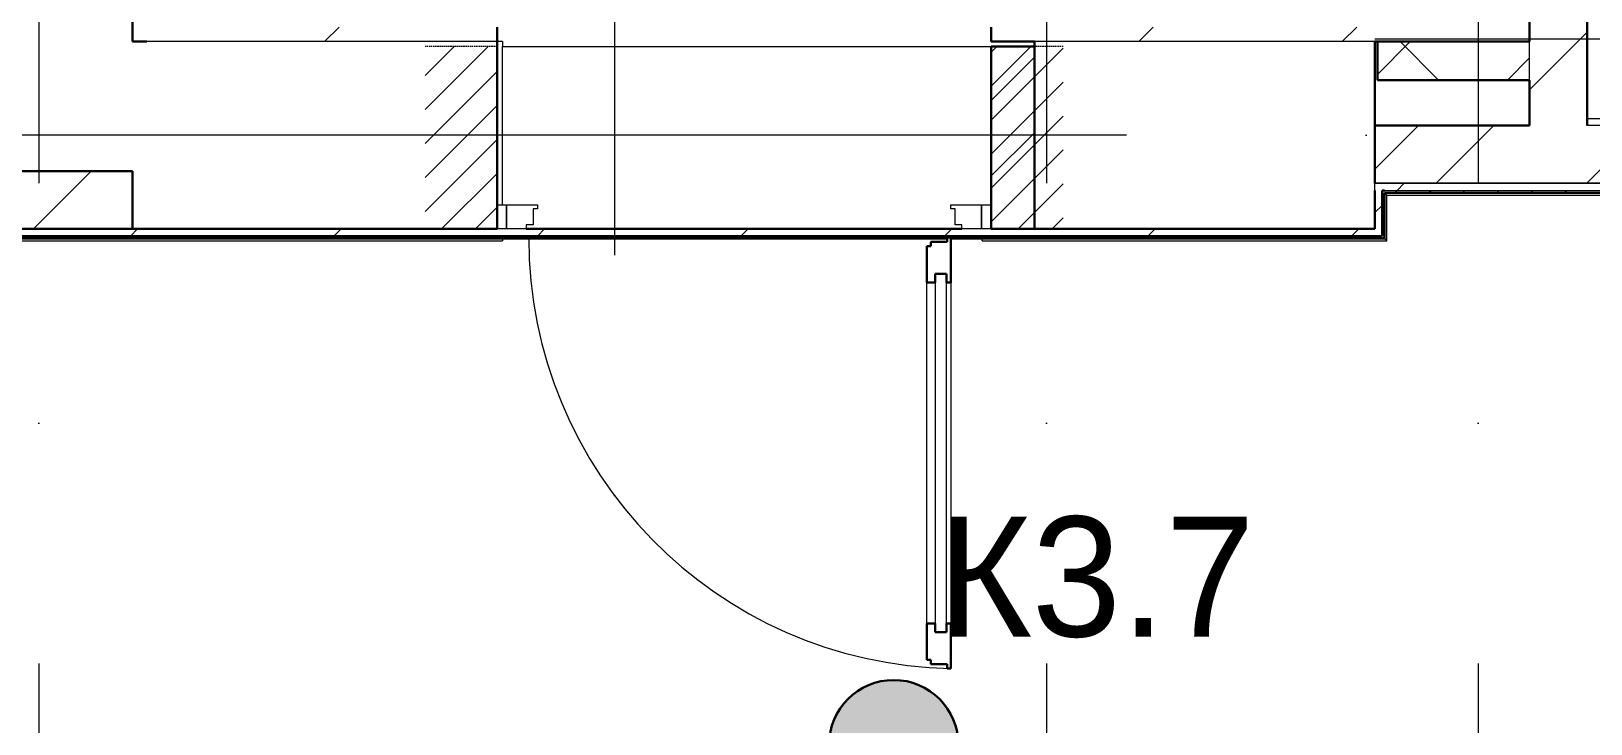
# Model space of a CAD drawing. Header units: millimetres. Extents: x -421858 to 614926, y -468665 to 141641.
# Drawn here: x 291730 to 294981, y -10389 to -8947 of the extents above; entities that cross this region are included whole.
import ezdxf

# ---------------------------------------------------------------- set-up
doc = ezdxf.new("R2010")
doc.units = ezdxf.units.MM
for name, pattern in [('ADSK_Линия сетки', [25, 20, -2.5, 0, -2.5]), ('ADSK_Сверху', [450, 300, -150]), ('ADSK_Штриховая_ш2 п1_5', [4.5, 3, -1.5])]:
    doc.linetypes.add(name, pattern=pattern)
for name, color, linetype, lineweight in [('RC-Линии_связи-Адресные', 5, 'Continuous', 30), ('Двери', 252, 'Continuous', 9), ('Линии', 252, 'Continuous', 9), ('Ограждение', 252, 'Continuous', 9), ('Оси', 252, 'Continuous', 9), ('Стены внутренние', 7, 'Continuous', 18), ('Стены наружные', 7, 'Continuous', 18), ('Стены штриховка', 252, 'Continuous', 9)]:
    doc.layers.add(name, color=color, linetype=linetype, lineweight=lineweight)
doc.layers.add('RC-Таблицы', color=7, linetype='Continuous')
doc.layers.add('Двери открывание', color=7, linetype='Continuous', lineweight=9, true_color=0xc0c0c0)
doc.styles.add('Mipgost_5', font='', dxfattribs={"height": 250})
doc.styles.get('Mipgost_5').set_extended_font_data('Mipgost')

# ---------------------------------------------------------------- blocks, each defined once
blk = doc.blocks.new('3 этаж')
at = {"layer": 'Двери', "color": 251, "linetype": 'Continuous', "lineweight": 18, "true_color": 0x636466}
for p, q in [((292682.3, -8978.4), (292550.8, -9109.9)), ((292611.5, -8978.4), (292550.8, -9039.2)), ((293813.6, -8978.4), (293730.8, -9061.3)), ((293742.9, -8978.4), (293730.8, -8990.6)), ((293880.8, -8982), (293730.8, -9132)), ((292700.8, -9030.6), (292550.8, -9180.6)), ((293880.8, -9052.7), (293730.8, -9202.7)), ((292700.8, -9101.3), (292550.8, -9251.3)), ((293880.8, -9123.4), (293730.8, -9273.4)), ((292700.8, -9172), (292550.8, -9322)), ((293880.8, -9194.1), (293730.8, -9344.1)), ((292700.8, -9242.8), (292585.1, -9358.4)), ((293880.8, -9264.8), (293787.2, -9358.4)), ((292700.8, -9313.5), (292655.8, -9358.4)), ((293880.8, -9335.6), (293857.9, -9358.4))]:
    blk.add_line(p, q, dxfattribs=at)
at = {"layer": 'Двери', "color": 251, "linetype": 'ADSK_Штриховая_ш2 п1_5', "true_color": 0x636466}
for p, q in [((292700.8, -8978.4), (292550.8, -8978.4)), ((292700.8, -9358.4), (292700.8, -8978.4)), ((293880.8, -8978.4), (293730.8, -8978.4)), ((293730.8, -8978.4), (293730.8, -9358.4)), ((292550.8, -9358.4), (292700.8, -9358.4)), ((293730.8, -9358.4), (293880.8, -9358.4))]:
    blk.add_line(p, q, dxfattribs=at)
at = {"layer": 'Двери', "color": 251, "true_color": 0x636466}
for p, q in [((292700.8, -9308.4), (292720.8, -9308.4)), ((292700.8, -9358.4), (292700.8, -9308.4)), ((292720.8, -9308.4), (292720.8, -9358.4)), ((292720.8, -9308.4), (292784.8, -9308.4)), ((292720.8, -9358.4), (292720.8, -9308.4)), ((292775.8, -9316.4), (292775.8, -9350.4)), ((292784.8, -9316.4), (292775.8, -9316.4)), ((292784.8, -9308.4), (292784.8, -9316.4)), ((293646.8, -9308.4), (293710.8, -9308.4)), ((293646.8, -9316.4), (293646.8, -9308.4)), ((293655.8, -9316.4), (293646.8, -9316.4)), ((293655.8, -9350.4), (293655.8, -9316.4)), ((293710.8, -9308.4), (293730.8, -9308.4)), ((293710.8, -9358.4), (293710.8, -9308.4)), ((293710.8, -9308.4), (293710.8, -9358.4)), ((293730.8, -9308.4), (293730.8, -9358.4)), ((292720.8, -9358.4), (292700.8, -9358.4)), ((292761.8, -9358.4), (292720.8, -9358.4)), ((292761.8, -9350.4), (292761.8, -9358.4)), ((292775.8, -9350.4), (292761.8, -9350.4)), ((293669.8, -9350.4), (293655.8, -9350.4)), ((293669.8, -9358.4), (293669.8, -9350.4)), ((293710.8, -9358.4), (293669.8, -9358.4)), ((293730.8, -9358.4), (293710.8, -9358.4)), ((293613.8, -9452.4), (293613.8, -10198.4)), ((293637.8, -9452.4), (293613.8, -9452.4)), ((293637.8, -10198.4), (293637.8, -9452.4)), ((293596.8, -10180.4), (293596.8, -9470.4)), ((293646.8, -9470.4), (293646.8, -10180.4)), ((293613.8, -10198.4), (293637.8, -10198.4))]:
    blk.add_line(p, q, dxfattribs=at)
at = {"layer": 'Двери', "color": 251, "lineweight": 30, "true_color": 0x636466}
for p, q in [((293596.8, -9394.4), (293604.8, -9394.4)), ((293596.8, -9470.4), (293596.8, -9394.4)), ((293604.8, -9394.4), (293604.8, -9385.4)), ((293604.8, -9385.4), (293638.8, -9385.4)), ((293638.8, -9376.4), (293646.8, -9376.4)), ((293638.8, -9385.4), (293638.8, -9376.4)), ((293646.8, -9376.4), (293646.8, -9470.4)), ((293613.8, -9470.4), (293613.8, -9452.4)), ((293613.8, -9452.4), (293637.8, -9452.4)), ((293637.8, -9452.4), (293637.8, -9470.4)), ((293596.8, -9470.4), (293613.8, -9470.4)), ((293637.8, -9470.4), (293646.8, -9470.4)), ((293596.8, -10256.4), (293596.8, -10180.4)), ((293596.8, -10180.4), (293613.8, -10180.4)), ((293613.8, -10180.4), (293613.8, -10198.4)), ((293613.8, -10198.4), (293637.8, -10198.4)), ((293637.8, -10180.4), (293646.8, -10180.4)), ((293637.8, -10198.4), (293637.8, -10180.4)), ((293646.8, -10180.4), (293646.8, -10274.4)), ((293604.8, -10256.4), (293596.8, -10256.4)), ((293604.8, -10265.4), (293604.8, -10256.4)), ((293638.8, -10265.4), (293604.8, -10265.4)), ((293638.8, -10274.4), (293638.8, -10265.4)), ((293646.8, -10274.4), (293638.8, -10274.4))]:
    blk.add_line(p, q, dxfattribs=at)
at = {"layer": 'Двери открывание', "color": 251, "true_color": 0x636466}
blk.add_arc((293664.8, -9376.4), 898, 180, 268.8515, dxfattribs=at)
at = {"layer": 'Линии', "color": 251, "linetype": 'ADSK_Сверху', "ltscale": 200, "true_color": 0x636466}
for p, q in [((305350.8, -8963.4), (294530.8, -8963.4)), ((305350.8, -9263.4), (294530.8, -9263.4))]:
    blk.add_line(p, q, dxfattribs=at)
at = {"layer": 'Ограждение', "color": 251, "true_color": 0x636466}
for p, q in [((294555.8, -9288.4), (294550.8, -9283.4)), ((294555.8, -9383.4), (294555.8, -9288.4)), ((294555.8, -9288.4), (295210.8, -9288.4)), ((290570.8, -9383.4), (292712.2, -9383.4)), ((292712.2, -9378.4), (292712.2, -9383.4)), ((293712.2, -9383.4), (293712.2, -9378.4)), ((293712.2, -9383.4), (294555.8, -9383.4)), ((294555.8, -9383.4), (294550.8, -9378.4))]:
    blk.add_line(p, q, dxfattribs=at)
at = {"layer": 'Оси', "color": 251, "linetype": 'ADSK_Линия сетки', "ltscale": 200, "true_color": 0x636466}
for p, q in [((292945.8, 34587.2), (292945.8, -31389.6)), ((291745.8, -263.4), (291745.8, -31389.6)), ((293845.8, -263.4), (293845.8, -30119.6)), ((294745.8, -263.4), (294745.8, -30119.6)), ((314013.1, -9163.4), (237073.5, -9163.4))]:
    blk.add_line(p, q, dxfattribs=at)
at = {"layer": 'Стены внутренние', "color": 251, "lineweight": 30, "true_color": 0x636466}
for p, q in [((291940.8, -8968.4), (291940.8, -2963.4)), ((291970.8, -8968.4), (291940.8, -8968.4)), ((292700.8, -9358.4), (292700.8, -8968.4)), ((293820.8, -8968.4), (293820.8, -9358.4)), ((294530.8, -9263.4), (294530.8, -8968.4)), ((291550.8, -9238.4), (291940.8, -9238.4)), ((291940.8, -9238.4), (291940.8, -9358.4)), ((294530.8, -9358.4), (294530.8, -9278.4))]:
    blk.add_line(p, q, dxfattribs=at)
at = {"layer": 'Стены внутренние', "color": 251, "true_color": 0x636466}
for p, q in [((292712.2, -8968.4), (291970.8, -8968.4)), ((292712.2, -8968.4), (292712.2, -8978.4)), ((294530.8, -8968.4), (293820.8, -8968.4)), ((294530.8, -9278.4), (294530.8, -9263.4))]:
    blk.add_line(p, q, dxfattribs=at)
at = {"layer": 'Стены наружные', "color": 251, "lineweight": 30, "true_color": 0x636466}
for p, q in [((294973.2, -9143.4), (294973.2, -3138.4)), ((294853.2, -8968.4), (294853.2, -7490.1)), ((292700.8, -8968.4), (292700.8, -8938.4)), ((293730.8, -8938.4), (293730.8, -8968.4)), ((293730.8, -8968.4), (293820.8, -8968.4)), ((294530.8, -8968.4), (294853.2, -8968.4)), ((294535.8, -8968.4), (294535.8, -9048.4)), ((293820.8, -8978.4), (293730.8, -8978.4)), ((293730.8, -8978.4), (293730.8, -9358.4)), ((294535.8, -9048.4), (294853.2, -9048.4)), ((294853.2, -9048.4), (294853.2, -9143.4)), ((294853.2, -9143.4), (294530.8, -9143.4)), ((294545.8, -9278.4), (294550.8, -9278.4)), ((294545.8, -9373.4), (294545.8, -9278.4)), ((294550.8, -9378.4), (294550.8, -9283.4)), ((294550.8, -9283.4), (295210.8, -9283.4)), ((292700.8, -9358.4), (291496.8, -9358.4)), ((293669.8, -9358.4), (292761.8, -9358.4)), ((293730.8, -9358.4), (294530.8, -9358.4)), ((290575.8, -9378.4), (293638.8, -9378.4)), ((290580.8, -9373.4), (294545.8, -9373.4)), ((293646.8, -9378.4), (294550.8, -9378.4))]:
    blk.add_line(p, q, dxfattribs=at)
at = {"layer": 'Стены наружные', "color": 251, "linetype": 'Continuous', "lineweight": 9, "true_color": 0x636466}
for p, q in [((292341.4, -8968.4), (292371.4, -8938.4)), ((294038.5, -8968.4), (294068.5, -8938.4)), ((294462.7, -8968.4), (294492.7, -8938.4)), ((294535.8, -9036.8), (294604.1, -8968.4)), ((294663.3, -9048.4), (294583.3, -8968.4)), ((294853.2, -9068.6), (294973.2, -8948.6)), ((293730.8, -9091), (293820.8, -9001)), ((294807, -9048.4), (294853.2, -9002.2)), ((293730.8, -9248.2), (293820.8, -9158.2)), ((294530.8, -9234), (294621.3, -9143.4)), ((294658.4, -9263.4), (294778.4, -9143.4)), ((294972.8, -9263.4), (295092.8, -9143.4)), ((291734.7, -9358.4), (291854.7, -9238.4)), ((294577, -9278.4), (294592, -9263.4)), ((294572, -9283.4), (294577, -9278.4)), ((294642.7, -9283.4), (294647.7, -9278.4)), ((294713.4, -9283.4), (294718.4, -9278.4)), ((294784.1, -9283.4), (294789.1, -9278.4)), ((294854.8, -9283.4), (294859.8, -9278.4)), ((294925.5, -9283.4), (294930.5, -9278.4)), ((294530.8, -9324.6), (294545.8, -9309.6)), ((294545.8, -9309.6), (294550.8, -9304.6)), ((291936.4, -9373.4), (291951.4, -9358.4)), ((292360.7, -9373.4), (292375.7, -9358.4)), ((292784.9, -9373.4), (292799.9, -9358.4)), ((293209.2, -9373.4), (293224.2, -9358.4)), ((293633.5, -9373.4), (293648.5, -9358.4)), ((294057.7, -9373.4), (294072.7, -9358.4)), ((294482, -9373.4), (294497, -9358.4)), ((291790, -9378.4), (291795, -9373.4)), ((291860.7, -9378.4), (291865.7, -9373.4)), ((291931.4, -9378.4), (291936.4, -9373.4)), ((292002.1, -9378.4), (292007.1, -9373.4)), ((292072.8, -9378.4), (292077.8, -9373.4)), ((292143.5, -9378.4), (292148.5, -9373.4)), ((292214.2, -9378.4), (292219.2, -9373.4)), ((292285, -9378.4), (292290, -9373.4)), ((292355.7, -9378.4), (292360.7, -9373.4)), ((292426.4, -9378.4), (292431.4, -9373.4)), ((292497.1, -9378.4), (292502.1, -9373.4)), ((292567.8, -9378.4), (292572.8, -9373.4)), ((292638.5, -9378.4), (292643.5, -9373.4)), ((292709.2, -9378.4), (292714.2, -9373.4)), ((292779.9, -9378.4), (292784.9, -9373.4)), ((292850.6, -9378.4), (292855.6, -9373.4)), ((292921.3, -9378.4), (292926.3, -9373.4)), ((292992.1, -9378.4), (292997.1, -9373.4)), ((293062.8, -9378.4), (293067.8, -9373.4)), ((293133.5, -9378.4), (293138.5, -9373.4)), ((293204.2, -9378.4), (293209.2, -9373.4)), ((293274.9, -9378.4), (293279.9, -9373.4)), ((293345.6, -9378.4), (293350.6, -9373.4)), ((293416.3, -9378.4), (293421.3, -9373.4)), ((293487, -9378.4), (293492, -9373.4)), ((293557.7, -9378.4), (293562.7, -9373.4)), ((293628.5, -9378.4), (293633.5, -9373.4)), ((293699.2, -9378.4), (293704.2, -9373.4)), ((293769.9, -9378.4), (293774.9, -9373.4)), ((293840.6, -9378.4), (293845.6, -9373.4)), ((293911.3, -9378.4), (293916.3, -9373.4)), ((293982, -9378.4), (293987, -9373.4)), ((294052.7, -9378.4), (294057.7, -9373.4)), ((294123.4, -9378.4), (294128.4, -9373.4)), ((294194.1, -9378.4), (294199.1, -9373.4)), ((294264.9, -9378.4), (294269.9, -9373.4)), ((294335.6, -9378.4), (294340.6, -9373.4)), ((294406.3, -9378.4), (294411.3, -9373.4)), ((294477, -9378.4), (294482, -9373.4)), ((294547.7, -9378.4), (294550.8, -9375.4))]:
    blk.add_line(p, q, dxfattribs=at)
at = {"layer": 'Стены наружные', "color": 251, "true_color": 0x636466}
for p, q in [((292712.2, -9308.4), (292712.2, -8978.4)), ((292712.2, -8978.4), (293730.8, -8978.4))]:
    blk.add_line(p, q, dxfattribs=at)
at = {"layer": 'Стены штриховка', "color": 251, "true_color": 0x636466}
for p, q in [((294853.2, -9048.4), (294853.2, -8968.4)), ((294973.2, -9128.4), (295210.8, -9128.4)), ((295210.8, -9143.4), (294973.2, -9143.4)), ((294530.8, -9263.4), (295210.8, -9263.4)), ((294550.8, -9278.4), (295210.8, -9278.4))]:
    blk.add_line(p, q, dxfattribs=at)
blk = doc.blocks.new('кс-4')
at = {"layer": 'RC-Линии_связи-Адресные'}
h = blk.add_hatch(color=11, dxfattribs=at)
h.dxf.hatch_style = 1
h.paths.add_polyline_path([(134.7, 0, 1), (-134.7, 0, 1)])
at = {"layer": 'RC-Линии_связи-Адресные', "color": 116, "true_color": 0x136734}
blk.add_circle((0, 0), 134.7, dxfattribs=at)

msp = doc.modelspace()

# ---------------------------------------------------------------- block references
msp.add_blockref('3 этаж', (0, 0))
at = {"layer": 'RC-Линии_связи-Адресные'}
msp.add_blockref('кс-4', (293527.6, -10433), dxfattribs=at)

# ---------------------------------------------------------------- texts
at = {"layer": 'RC-Таблицы', "linetype": 'Continuous', "lineweight": 40, "transparency": 33554687, "insert": (293950.5, -10084.5), "char_height": 250, "width": 2400, "attachment_point": 5, "style": 'Mipgost_5'}
msp.add_mtext('К3.7', dxfattribs=at)

doc.saveas('drawing.dxf')
